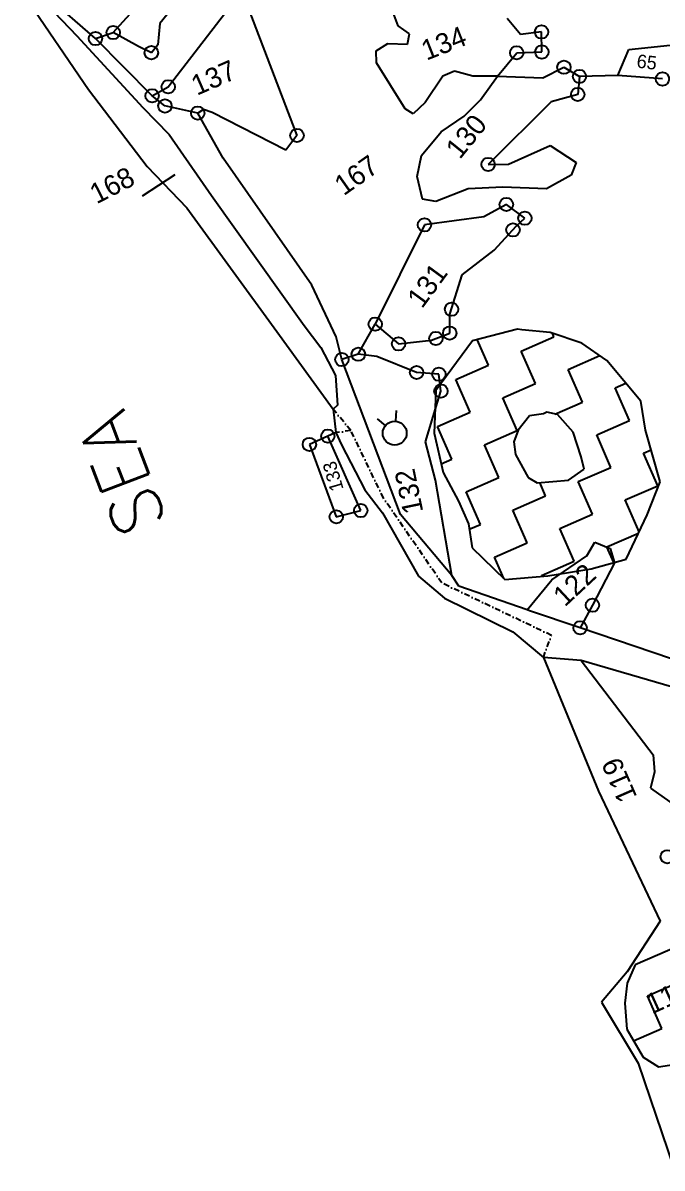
# Model space of a CAD drawing. Header units: metres. Extents: x 296846 to 301610, y 1968188 to 1972573.
# Drawn here: x 298456 to 299023, y 1968973 to 1969991 of the extents above; entities that cross this region are included whole.
import ezdxf

# ---------------------------------------------------------------- set-up
doc = ezdxf.new("R2010")
doc.units = ezdxf.units.M
doc.linetypes.add('DASHDOT', pattern=[1, 0.5, -0.25, 0, -0.25])
for name, color, linetype in [('POLY_HATCH', 12, 'Continuous'), ('POLY_PARCEL', 6, 'Continuous'), ('POLY_ROAD', 30, 'Continuous'), ('TEXT_MAPOUT', 7, 'Continuous'), ('TEXT_PARCEL', 7, 'Continuous'), ('V_BOUND_LINE', 7, 'Continuous'), ('V_BOUND_STREAM_LINE', 7, 'DASHDOT')]:
    doc.layers.add(name, color=color, linetype=linetype)
doc.styles.get("Standard").update_dxf_attribs({"font": 'simplex.shx'})
doc.styles.add('TEXT_MAP', font='')
doc.styles.get('TEXT_MAP').set_extended_font_data('Kruti Dev 050')
doc.dimstyles.get("Standard").update_dxf_attribs({"dimtxt": 0.18, "dimasz": 0.18, "dimexe": 0.18, "dimexo": 0.0625, "dimgap": 0.09, "dimtad": 0, "dimtih": 1, "dimtoh": 1, "dimdec": 4, "dimzin": 0, "dimdsep": 46, "dimtxsty": 'Standard', "dimcen": 0.09, "dimadec": 0, "dimazin": 0, "dimtfac": 1, "dimtdec": 4, "dimtofl": 0, "dimtmove": 0, "dimatfit": 3, "dimfxl": 1, "dimtolj": 1, "dimtzin": 0, "dimarcsym": 0})

msp = doc.modelspace()

# ---------------------------------------------------------------- linework, layer by layer
for points in [[(298787.2, 1969646.2), (298786.6, 1969636.6)], [(298770.2, 1969638.8), (298777.7, 1969632.7)]]:
    msp.add_lwpolyline(points)
for centre, radius in [((298535.8, 1969982.2), 5.94), ((298916.4, 1969982.7), 5.94), ((298520, 1969976.8), 5.94), ((298569.7, 1969964.3), 5.94), ((298894.3, 1969964.2), 5.94), ((298916.7, 1969964.9), 5.94), ((298936.3, 1969951.3), 5.94), ((298950.1, 1969943.2), 5.94), ((299023.8, 1969940.9), 5.94), ((298584.7, 1969934), 5.94), ((298570.4, 1969926), 5.94), ((298948.5, 1969927.2), 5.94), ((298581.8, 1969916.9), 5.94), ((298610.9, 1969910.6), 5.94), ((298699.1, 1969890.7), 5.94), ((298868.9, 1969865), 5.94), ((298885.1, 1969829.4), 5.94), ((298901.6, 1969817.1), 5.94), ((298812.3, 1969811.2), 5.94), ((298891, 1969806.8), 5.94), ((298836.4, 1969736.2), 5.94), ((298768.6, 1969723), 5.94), ((298834.8, 1969715.1), 5.94), ((298789.3, 1969705.4), 5.94), ((298822.5, 1969710.3), 5.94), ((298753.6, 1969696.2), 5.94), ((298739, 1969691.5), 5.94), ((298805.4, 1969680), 5.94), ((298825.2, 1969678.5), 5.94), ((298827, 1969663.5), 5.94), ((298726.5, 1969623.5), 5.94), ((298785.9, 1969626.1), 10.6), ((298710.1, 1969616.1), 5.94), ((298734, 1969551.7), 5.94), ((298755.8, 1969557.3), 5.94), ((298961.6, 1969473.1), 5.94), ((298950.6, 1969453.1), 5.94), ((299028.1, 1969249.6), 5.94)]:
    msp.add_circle(centre, radius)
at = {"layer": 'POLY_HATCH'}
for p, q in [((298894.9, 1969718.5), (298854.9, 1969708.2)), ((298898.8, 1969717.8), (298894.9, 1969718.5)), ((298923.9, 1969715.5), (298898.8, 1969717.8)), ((298952.1, 1969706.2), (298923.9, 1969715.5)), ((298854.9, 1969708.2), (298822.5, 1969664)), ((298974.5, 1969690.7), (298952.1, 1969706.2)), ((299004.7, 1969654.6), (298974.5, 1969690.7)), ((298822.5, 1969664), (298821, 1969626.1)), ((299008.8, 1969628.7), (299004.7, 1969654.6)), ((298905.7, 1969641.4), (298895.7, 1969628.6)), ((298918.2, 1969643.3), (298905.7, 1969641.4)), ((298921.2, 1969644.6), (298918.2, 1969643.3)), ((298930.5, 1969642.6), (298921.2, 1969644.6)), ((298944.5, 1969627.1), (298930.5, 1969642.6)), ((298821, 1969626.1), (298829, 1969591.1)), ((298895.7, 1969628.6), (298891.7, 1969618.5)), ((298951.7, 1969605), (298944.5, 1969627.1)), ((299021.7, 1969582.7), (299008.8, 1969628.7)), ((298891.7, 1969618.5), (298893.1, 1969607)), ((298893.1, 1969607), (298904.4, 1969586.7)), ((298954.1, 1969594), (298951.7, 1969605)), ((298829, 1969591.1), (298842.5, 1969565.7)), ((298940.3, 1969584.4), (298954.1, 1969594)), ((298904.4, 1969586.7), (298912.5, 1969581.9)), ((298912.5, 1969581.9), (298940.3, 1969584.4)), ((299010.3, 1969553.6), (299021.7, 1969582.7)), ((298842.5, 1969565.7), (298851.4, 1969545.5)), ((298991.5, 1969514.1), (299010.3, 1969553.6)), ((298851.4, 1969545.5), (298854.7, 1969524.1)), ((298854.7, 1969524.1), (298883.8, 1969496)), ((298960.4, 1969505.4), (298991.5, 1969514.1)), ((298883.8, 1969496), (298922.1, 1969499.4)), ((298922.1, 1969499.4), (298960.4, 1969505.4)), ((299039.1, 1969170.8), (298999.7, 1969153.6)), ((298999.7, 1969153.6), (298992.4, 1969137.2)), ((298992.4, 1969137.2), (298990.5, 1969119.5)), ((298990.5, 1969119.5), (298992.3, 1969096.2)), ((298992.3, 1969096.2), (299006.8, 1969071.3)), ((299006.8, 1969071.3), (299020.2, 1969062.7)), ((299020.2, 1969062.7), (299059.5, 1969069))]:
    msp.add_line(p, q, dxfattribs=at)
at = {"layer": 'POLY_HATCH', "linetype": 'Continuous'}
for p, q in [((298898.3, 1969699.1), (298927.3, 1969711.8)), ((298927.3, 1969711.8), (298926, 1969714.9)), ((298869.3, 1969686.4), (298859.2, 1969709.3)), ((298911, 1969670.1), (298898.3, 1969699.1)), ((298940, 1969682.8), (298968.2, 1969695.1)), ((298840.2, 1969673.7), (298869.3, 1969686.4)), ((298952.7, 1969653.7), (298940, 1969682.8)), ((298852.9, 1969644.7), (298840.2, 1969673.7)), ((298881.9, 1969657.4), (298911, 1969670.1)), ((298981.7, 1969666.4), (298991.3, 1969670.6)), ((298994.4, 1969637.4), (298981.7, 1969666.4)), ((298894.6, 1969628.4), (298881.9, 1969657.4)), ((298928.3, 1969643.1), (298952.7, 1969653.7)), ((298823.9, 1969632), (298852.9, 1969644.7)), ((298836.6, 1969603), (298823.9, 1969632)), ((298965.4, 1969624.7), (298994.4, 1969637.4)), ((298865.6, 1969615.7), (298894.6, 1969628.4)), ((298978, 1969595.7), (298965.4, 1969624.7)), ((298878.3, 1969586.7), (298865.6, 1969615.7)), ((299007.1, 1969608.4), (299013.7, 1969611.3)), ((298827.2, 1969598.9), (298836.6, 1969603)), ((299019.7, 1969579.4), (299007.1, 1969608.4)), ((298949, 1969583), (298978, 1969595.7)), ((298849.3, 1969574), (298878.3, 1969586.7)), ((298920, 1969570.3), (298914.9, 1969582.1)), ((298961.7, 1969554), (298949, 1969583)), ((298990.7, 1969566.7), (299019.7, 1969579.4)), ((298862, 1969545), (298849.3, 1969574)), ((298891, 1969557.7), (298920, 1969570.3)), ((298903.7, 1969528.6), (298891, 1969557.7)), ((299003.1, 1969538.4), (298990.7, 1969566.7)), ((298932.7, 1969541.3), (298961.7, 1969554)), ((298852.1, 1969540.7), (298862, 1969545)), ((298945.4, 1969512.3), (298932.7, 1969541.3)), ((298974.4, 1969525), (299002.5, 1969537.3)), ((298874.6, 1969515.9), (298903.7, 1969528.6)), ((298980.5, 1969511), (298974.4, 1969525)), ((298883, 1969496.8), (298874.6, 1969515.9)), ((298916.3, 1969499.6), (298945.4, 1969512.3)), ((298916.6, 1969498.9), (298916.3, 1969499.6)), ((299010.5, 1969126), (299039.5, 1969138.7)), ((299023.2, 1969097), (299010.5, 1969126)), ((298998.2, 1969086), (299023.2, 1969097))]:
    msp.add_line(p, q, dxfattribs=at)
at = {"layer": 'POLY_PARCEL'}
for p, q in [((298535.8, 1969982.2), (298559.8, 1970008.7)), ((298652.4, 1970012.8), (298699.1, 1969890.7)), ((298583.8, 1969998.1), (298577.2, 1969990.3)), ((298584.7, 1969934), (298635.7, 1970000.1)), ((298789.1, 1969988.3), (298784.5, 1970000.1)), ((298577.2, 1969990.3), (298575.6, 1969971.2)), ((298799, 1969980.9), (298789.1, 1969988.3)), ((298897.8, 1969980.6), (298885.9, 1969994.6)), ((298520, 1969976.8), (298535.8, 1969982.2)), ((298558.4, 1969969.9), (298535.8, 1969982.2)), ((298797.4, 1969971.9), (298799, 1969980.9)), ((298916.4, 1969982.7), (298897.8, 1969980.6)), ((298916.7, 1969964.9), (298916.4, 1969982.7)), ((298569.7, 1969964.3), (298558.4, 1969969.9)), ((298575.6, 1969971.2), (298569.7, 1969964.3)), ((298769.5, 1969965.8), (298779.9, 1969972.6)), ((298769.6, 1969955.4), (298769.5, 1969965.8)), ((298779.9, 1969972.6), (298797.4, 1969971.9)), ((298894.3, 1969964.2), (298916.7, 1969964.9)), ((298984.3, 1969944.1), (298993.9, 1969967.1)), ((298993.9, 1969967.1), (299036.4, 1969971.6)), ((298795.3, 1969914.5), (298769.6, 1969955.4)), ((298877.3, 1969943.5), (298894.3, 1969964.2)), ((298838.9, 1969947.9), (298828.7, 1969943.5)), ((298855.3, 1969943.5), (298838.9, 1969947.9)), ((298917.4, 1969941.8), (298936.3, 1969951.3)), ((298936.3, 1969951.3), (298950.1, 1969943.2)), ((298828.7, 1969943.5), (298812.9, 1969919.9)), ((298877.3, 1969943.5), (298855.3, 1969943.5)), ((298862.2, 1969922.3), (298877.3, 1969943.5)), ((298877.3, 1969943.5), (298917.4, 1969941.8)), ((298950.1, 1969943.2), (298948.5, 1969927.2)), ((298984.3, 1969944.1), (298950.1, 1969943.2)), ((299023.8, 1969940.9), (298984.3, 1969944.1)), ((298570.4, 1969926), (298584.7, 1969934)), ((298948.5, 1969927.2), (298924.9, 1969920.7)), ((298802.3, 1969909.8), (298795.3, 1969914.5)), ((298812.9, 1969919.9), (298802.3, 1969909.8)), ((298847.6, 1969907.9), (298862.2, 1969922.3)), ((298924.9, 1969920.7), (298868.9, 1969865)), ((298615.9, 1969913.7), (298610.9, 1969910.6)), ((298623.7, 1969911), (298615.9, 1969913.7)), ((298689.3, 1969877.6), (298623.7, 1969911)), ((298827.2, 1969893.8), (298847.6, 1969907.9)), ((298809.8, 1969873), (298827.2, 1969893.8)), ((298699.1, 1969890.7), (298689.3, 1969877.6)), ((298887.1, 1969865.3), (298923.9, 1969881.8)), ((298923.9, 1969881.8), (298947.1, 1969866.8)), ((298806, 1969854.3), (298809.8, 1969873)), ((298868.9, 1969865), (298887.1, 1969865.3)), ((298947.1, 1969866.8), (298942.7, 1969855.5)), ((298810.6, 1969834), (298806, 1969854.3)), ((298942.7, 1969855.5), (298920.7, 1969843.3)), ((298851.1, 1969843.2), (298822.6, 1969832)), ((298882, 1969844.7), (298851.1, 1969843.2)), ((298920.7, 1969843.3), (298882, 1969844.7)), ((298822.6, 1969832), (298810.6, 1969834)), ((298885.1, 1969829.4), (298865, 1969818.4)), ((298901.6, 1969817.1), (298885.1, 1969829.4)), ((298865, 1969818.4), (298812.3, 1969811.2)), ((298894.2, 1969810.3), (298901.6, 1969817.1)), ((298812.3, 1969811.2), (298768.6, 1969723)), ((298874.4, 1969788.7), (298894.2, 1969810.3)), ((298846, 1969766.9), (298874.4, 1969788.7)), ((298835, 1969731.8), (298846, 1969766.9)), ((298834.8, 1969715.1), (298835, 1969731.8)), ((298753.6, 1969696.2), (298768.6, 1969723)), ((298768.6, 1969723), (298789.3, 1969705.4)), ((298818.5, 1969708.7), (298834.8, 1969715.1)), ((298789.3, 1969705.4), (298818.5, 1969708.7)), ((298753.6, 1969696.2), (298739, 1969691.5)), ((298770.1, 1969694.1), (298753.6, 1969696.2)), ((298805.4, 1969680), (298770.1, 1969694.1)), ((298825.2, 1969678.5), (298805.4, 1969680)), ((298827, 1969663.5), (298825.2, 1969678.5)), ((298813.2, 1969618.5), (298827, 1969663.5)), ((298822.3, 1969584.3), (298813.2, 1969618.5)), ((298836.8, 1969499.5), (298822.3, 1969584.3)), ((298956.7, 1969517.1), (298963.6, 1969529.2)), ((298963.6, 1969529.2), (298977.4, 1969523.5)), ((298925.6, 1969495.6), (298956.7, 1969517.1)), ((298977.4, 1969523.5), (298981.1, 1969510.7)), ((298981.1, 1969510.7), (298961.6, 1969473.1)), ((298903.6, 1969468.9), (298925.6, 1969495.6)), ((298961.6, 1969473.1), (298950.6, 1969453.1)), ((298951.6, 1969423.9), (299015.6, 1969340)), ((299015.6, 1969340), (299016.8, 1969325.1)), ((299016.8, 1969325.1), (299013.2, 1969310.4)), ((299013.2, 1969310.4), (299055.6, 1969280.4))]:
    msp.add_line(p, q, dxfattribs=at)
at = {"layer": 'POLY_ROAD'}
for p, q in [((298520, 1969976.8), (298457, 1970032.5)), ((298463, 1970021.8), (298503.6, 1969979.2)), ((298503.6, 1969979.2), (298562.1, 1969915.7)), ((298570.4, 1969926), (298520, 1969976.8)), ((298581.8, 1969916.9), (298570.4, 1969926)), ((298562.1, 1969915.7), (298585.4, 1969891.6)), ((298610.9, 1969910.6), (298581.8, 1969916.9)), ((298633.6, 1969870.5), (298610.9, 1969910.6)), ((298585.4, 1969891.6), (298623, 1969837.4)), ((298712.3, 1969757.6), (298633.6, 1969870.5)), ((298623, 1969837.4), (298705.6, 1969721.8)), ((298733.8, 1969711.6), (298712.3, 1969757.6)), ((298705.6, 1969721.8), (298720.4, 1969702.2)), ((298739, 1969691.5), (298733.8, 1969711.6)), ((298720.4, 1969702.2), (298733.2, 1969677.4)), ((298791, 1969553.9), (298739, 1969691.5)), ((298733.2, 1969677.4), (298735.2, 1969651)), ((298735.2, 1969651), (298731.3, 1969647.4)), ((298731.3, 1969647.4), (298733.6, 1969626.7)), ((298733.6, 1969626.7), (298738.7, 1969615.7)), ((298738.7, 1969615.7), (298759.4, 1969575.7)), ((298759.4, 1969575.7), (298775.1, 1969555.4)), ((298775.1, 1969555.4), (298807.1, 1969499)), ((298836.8, 1969499.5), (298791, 1969553.9)), ((298807.1, 1969499), (298830.3, 1969479.4)), ((298842.8, 1969490.2), (298836.8, 1969499.5)), ((298903.6, 1969468.9), (298842.8, 1969490.2)), ((298830.3, 1969479.4), (298890.8, 1969449.6)), ((298905.7, 1969468.2), (298903.6, 1969468.9)), ((298950.6, 1969453.1), (298905.7, 1969468.2)), ((298890.8, 1969449.6), (298918, 1969426.6)), ((299092, 1969404.8), (298950.6, 1969453.1)), ((298951.6, 1969423.9), (298918, 1969426.6)), ((299031.9, 1969400.7), (298951.6, 1969423.9))]:
    msp.add_line(p, q, dxfattribs=at)
at = {"layer": 'V_BOUND_LINE'}
for p, q in [((298455.6, 1970017.2), (298514, 1969931.6)), ((298514, 1969931.6), (298565.9, 1969863.2)), ((298565.9, 1969863.2), (298601.1, 1969826.3)), ((298601.1, 1969826.3), (298681.1, 1969716.5)), ((298681.1, 1969716.5), (298731.3, 1969647.4)), ((298726.5, 1969623.5), (298710.1, 1969616.1)), ((298733.6, 1969626.7), (298726.5, 1969623.5)), ((298755.8, 1969557.3), (298726.5, 1969623.5)), ((298710.1, 1969616.1), (298734, 1969551.7)), ((298734, 1969551.7), (298755.8, 1969557.3)), ((298918, 1969426.6), (298966.9, 1969307.9)), ((298966.9, 1969307.9), (299021.9, 1969192.4)), ((299021.9, 1969192.4), (298992.5, 1969147.2)), ((298992.5, 1969147.2), (298969.7, 1969120.4)), ((298969.7, 1969120.4), (299002.1, 1969066.2)), ((299002.1, 1969066.2), (299033.9, 1968972.8))]:
    msp.add_line(p, q, dxfattribs=at)
at = {"layer": 'V_BOUND_STREAM_LINE', "ltscale": 10}
for p, q in [((298747, 1969628.3), (298731.3, 1969647.4)), ((298747, 1969628.3), (298733.6, 1969626.7)), ((298776, 1969568.3), (298747, 1969628.3)), ((298827.8, 1969492.9), (298776, 1969568.3)), ((298925.3, 1969446.3), (298827.8, 1969492.9)), ((298918, 1969426.6), (298925.3, 1969446.3))]:
    msp.add_line(p, q, dxfattribs=at)

# ---------------------------------------------------------------- texts
at = {"layer": 'TEXT_MAPOUT'}
msp.add_text('SEA', height=44.94, rotation=110.8766, dxfattribs=at).set_placement((298584, 1969546.7))
at = {"layer": 'TEXT_PARCEL', "style": 'TEXT_MAP'}
for s, height, rotation, p in [('134', 17.96, 21.5244, (298814.1, 1969957.1)), ('137', 17.96, 23.6053, (298610.2, 1969925.9)), ('65', 11.97, 353.2131, (299000.4, 1969951.1)), ('130', 17.96, 50.9355, (298843.8, 1969868.8)), ('167', 17.96, 35.2294, (298740.6, 1969836.6)), ('168', 17.96, 27.1058, (298521, 1969829.4)), ('131', 17.96, 53.6981, (298810.2, 1969736.1)), ('133', 11.97, 106.2118, (298740.6, 1969576.5)), ('132', 17.96, 101.7741, (298811.4, 1969556.4)), ('122', 17.96, 43.0302, (298937.1, 1969471.1)), ('119', 17.96, 113.6053, (299001.6, 1969302.8)), ('115', 17.96, 24.4726, (299014.4, 1969109.3))]:
    msp.add_text(s, height=height, rotation=rotation, dxfattribs=at).set_placement(p)

# ---------------------------------------------------------------- leaders
msp.add_leader([(298561.9, 1969837.1), (298590.8, 1969855.9)], dimstyle='Standard', override={"dimtxt": 2.5, "dimasz": 2.5, "dimexe": 1.25, "dimexo": 0.625, "dimgap": 0.625, "dimtad": 1, "dimtih": 0, "dimtoh": 0, "dimzin": 8, "dimcen": 2.5, "dimtofl": 1})

doc.saveas('drawing.dxf')
